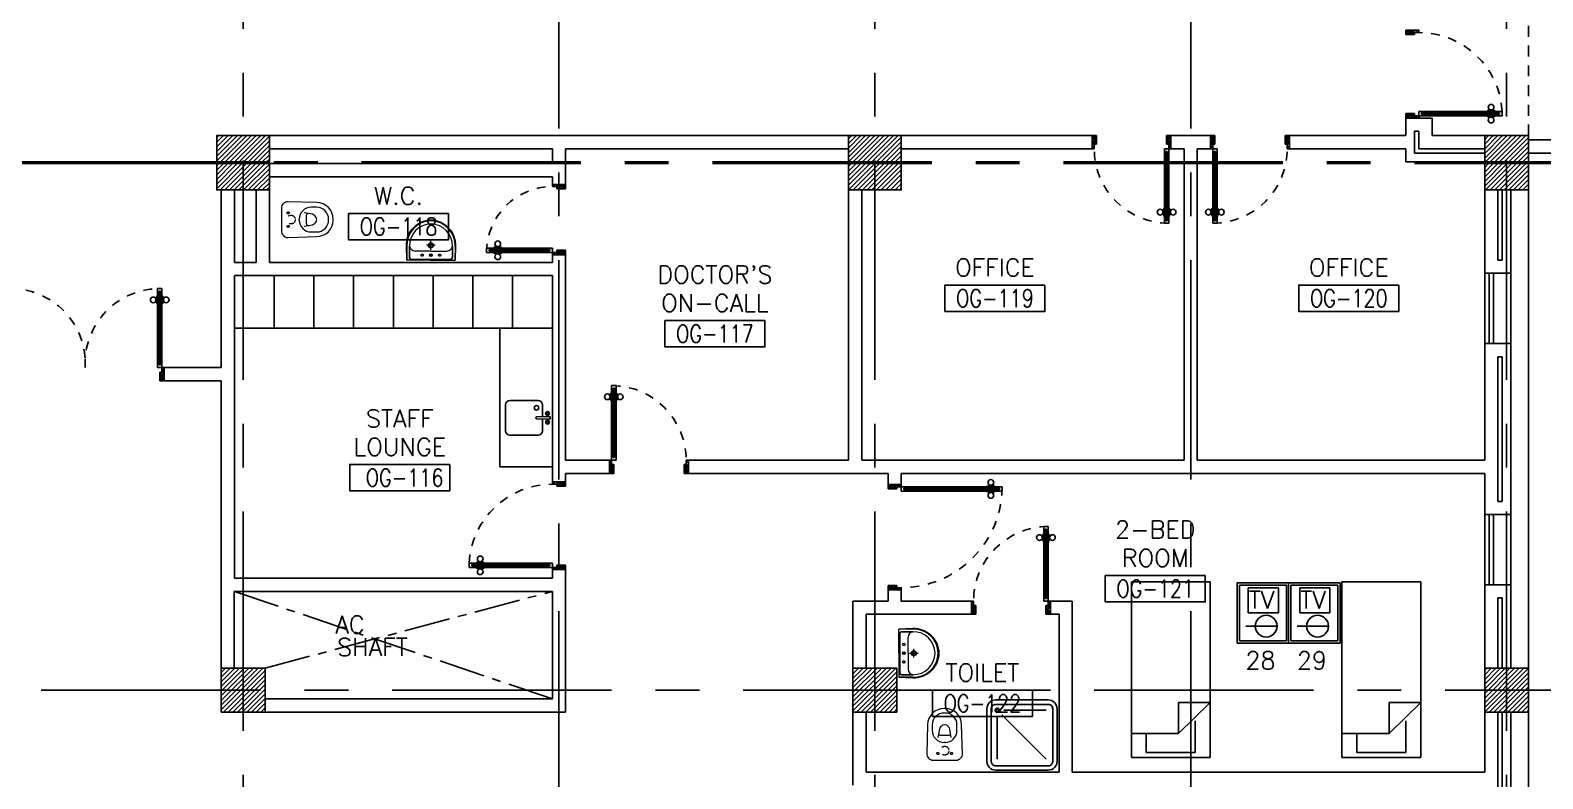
# Model space of a CAD drawing. Extents: x 276011.4 to 276105.3, y 57291.9 to 57371.4.
# Drawn here: x 276077.99 to 276095.23, y 57319.35 to 57327.88 of the extents above; entities that cross this region are included whole.
import ezdxf
from ezdxf.enums import TextEntityAlignment as Align

# ---------------------------------------------------------------- set-up
doc = ezdxf.new("R2010")
doc.units = 0
doc.header["$MEASUREMENT"] = 0
doc.header["$PDMODE"] = 34
for name, pattern in [('CENTER2', [1.125, 0.75, -0.125, 0.125, -0.125]), ('CENTERX2', [4, 2.5, -0.5, 0.5, -0.5]), ('DASHED', [0.75, 0.5, -0.25]), ('HIDDEN', [0.375, 0.25, -0.125]), ('HIDDEN2', [0.1875, 0.125, -0.0625])]:
    doc.linetypes.add(name, pattern=pattern)
doc.layers.get('0').update_dxf_attribs({"color": 11, "linetype": 'CONTINUOUS'})
doc.layers.get('DEFPOINTS').update_dxf_attribs({"color": 11, "linetype": 'CONTINUOUS'})
for name, color, linetype in [('AX-DIM', 11, 'CONTINUOUS'), ('AXES', 11, 'CENTERX2'), ('COL', 11, 'CONTINUOUS'), ('DOOR', 11, 'CONTINUOUS'), ('E-TV', 4, 'CONTINUOUS'), ('FIX', 11, 'CONTINUOUS'), ('FUR', 11, 'CONTINUOUS'), ('HAT', 11, 'CONTINUOUS'), ('INSUL', 11, 'CONTINUOUS'), ('Locker', 11, 'CONTINUOUS'), ('NON-MEDICAL', 11, 'CONTINUOUS'), ('PROJ-L', 11, 'CONTINUOUS'), ('RM-BOX', 11, 'CONTINUOUS'), ('RM-NAME', 11, 'CONTINUOUS'), ('RM-NO', 11, 'CONTINUOUS'), ('ROOF', 11, 'CONTINUOUS'), ('STR', 11, 'CONTINUOUS'), ('WALL', 11, 'CONTINUOUS'), ('WIN', 11, 'CONTINUOUS')]:
    doc.layers.add(name, color=color, linetype=linetype)
doc.styles.add('ROMANS', font='ROMANS.shx', dxfattribs={"width": 0.6})
doc.dimstyles.new('STANDARD in', dxfattribs={"dimtxt": 0.24, "dimasz": 0.1, "dimexe": 0.07, "dimexo": 0.05, "dimgap": 0.05, "dimtad": 1, "dimdec": 0, "dimlfac": 1000, "dimzin": 0, "dimdsep": 46, "dimtxsty": 'ROMANS', "dimblk": 'ARCHTICK', "dimcen": 0.05, "dimdle": 0.05, "dimclrd": 7, "dimclre": 7, "dimclrt": 2, "dimadec": 0, "dimazin": 0, "dimtfac": 1, "dimtdec": 0, "dimtmove": 2, "dimatfit": 3, "dimldrblk": 'ARCHTICK', "dimfxl": 0, "dimtolj": 1, "dimtzin": 0, "dimarcsym": 0})

# ---------------------------------------------------------------- blocks, each defined once
blk = doc.blocks.new('*X40')
at = {"color": 0}
for p, q in [((238729, 139875), (239203, 140350)), ((238729, 139928), (239150, 140350)), ((238729, 139981), (239097, 140350)), ((238729, 140034), (239044, 140350)), ((238729, 140087), (238991, 140350)), ((238729, 140140), (238938, 140350)), ((238729, 140193), (238885, 140350)), ((238729, 140246), (238832, 140350)), ((238729, 140299), (238779, 140350)), ((238756, 139850), (239229, 140322)), ((238809, 139850), (239229, 140269)), ((238862, 139850), (239229, 140216)), ((238915, 139850), (239229, 140163)), ((238968, 139850), (239229, 140110)), ((239021, 139850), (239229, 140057)), ((239074, 139850), (239229, 140004)), ((239128, 139850), (239229, 139951)), ((239181, 139850), (239229, 139898))]:
    blk.add_line(p, q, dxfattribs=at)
blk = doc.blocks.new('COL50')
at = {"layer": 'COL'}
blk.add_lwpolyline([(-250, 250), (-250, -250), (250, -250), (250, 250)], close=True, dxfattribs=at)
blk = doc.blocks.new('RM1')
at = {"layer": 'RM-BOX'}
blk.add_lwpolyline([(570, -200), (-570, -200), (-570, -500), (570, -500)], close=True, dxfattribs=at)
at = {"layer": 'RM-NAME', "style": 'ROMANS'}
for tag, p in [('ROOMNAME1', (0, 324)), ('ROOMNAME2', (0, 0))]:
    blk.add_attdef(tag, text='', height=200, dxfattribs=at).set_placement(p, align=Align.MIDDLE)
at = {"layer": 'RM-NO', "style": 'ROMANS', "width": 0.8}
blk.add_attdef('ROOMNO', text='', height=200, dxfattribs=at).set_placement((0, -350), align=Align.MIDDLE)
blk = doc.blocks.new('_ARCHTICK')
at = {"color": 0, "linetype": 'ByBlock', "const_width": 0.15}
blk.add_lwpolyline([(-0.5, -0.5), (0.5, 0.5)], dxfattribs=at)
blk = doc.blocks.new('*D583')
at = {"layer": 'AX-DIM', "color": 7, "lineweight": -2, "ltscale": 0.3}
for p, q in [((276103.915, 57357.883), (276103.915, 57298.463)), ((276095.115, 57357.833), (276103.985, 57357.833)), ((276095.115, 57298.513), (276103.985, 57298.513))]:
    blk.add_line(p, q, dxfattribs=at)
at = {"layer": 'DEFPOINTS', "color": 0, "ltscale": 0.3}
for p in [(276095.065, 57357.833), (276095.065, 57298.513), (276103.915, 57298.513)]:
    blk.add_point(p, dxfattribs=at)
at = {"layer": 'AX-DIM', "color": 7, "lineweight": -2, "ltscale": 0.3, "xscale": 0.1, "yscale": 0.1, "zscale": 0.1}
for p, rotation in [((276103.915, 57357.833), 90), ((276103.915, 57298.513), 270)]:
    blk.add_blockref('_ARCHTICK', p, dxfattribs=dict(at, rotation=rotation))
at = {"layer": 'AX-DIM', "color": 2, "ltscale": 0.3, "insert": (276103.745, 57328.173), "char_height": 0.24, "attachment_point": 5, "rotation": 90, "style": 'ROMANS'}
blk.add_mtext('\\A1;59320', dxfattribs=at)
blk = doc.blocks.new('*X66')
at = {"color": 0}
for p, q in [((245929, 139863), (246416, 140350)), ((245929, 139916), (246363, 140350)), ((245929, 139969), (246310, 140350)), ((245929, 140022), (246257, 140350)), ((245929, 140075), (246204, 140350)), ((245929, 140128), (246151, 140350)), ((245929, 140181), (246098, 140350)), ((245929, 140234), (246045, 140350)), ((245929, 140287), (245991, 140350)), ((245929, 140340), (245938, 140350)), ((245969, 139850), (246429, 140310)), ((246022, 139850), (246429, 140256)), ((246075, 139850), (246429, 140203)), ((246128, 139850), (246429, 140150)), ((246181, 139850), (246429, 140097)), ((246234, 139850), (246429, 140044)), ((246287, 139850), (246429, 139991)), ((246340, 139850), (246429, 139938)), ((246393, 139850), (246429, 139885))]:
    blk.add_line(p, q, dxfattribs=at)
blk = doc.blocks.new('*X67')
at = {"color": 0}
for p, q in [((253128, 139850), (253628, 140350)), ((253129, 139903), (253575, 140350)), ((253129, 139956), (253522, 140350)), ((253129, 140009), (253469, 140350)), ((253129, 140062), (253416, 140350)), ((253129, 140115), (253363, 140350)), ((253129, 140168), (253310, 140350)), ((253129, 140221), (253257, 140350)), ((253129, 140274), (253204, 140350)), ((253129, 140327), (253151, 140350)), ((253181, 139850), (253629, 140297)), ((253234, 139850), (253629, 140244)), ((253287, 139850), (253629, 140191)), ((253340, 139850), (253629, 140138)), ((253393, 139850), (253629, 140085)), ((253446, 139850), (253629, 140032)), ((253499, 139850), (253629, 139979)), ((253553, 139850), (253629, 139926)), ((253606, 139850), (253629, 139873))]:
    blk.add_line(p, q, dxfattribs=at)
blk = doc.blocks.new('DOOR90')
at = {"layer": 'DOOR', "color": 0, "linetype": 'ByBlock'}
for p, q in [((-150, 0), (-150, -25)), ((-150, 0), (0, 0)), ((0, -50), (0, 0)), ((-1000, -25), (-1000, -75)), ((-1000, -75), (-1000, -25)), ((-950, -25), (-1000, -25)), ((-950, -75), (-1000, -75)), ((-970, -42), (-970, -58)), ((-950, -42), (-970, -42)), ((-950, -58), (-970, -58)), ((-950, -25), (-950, -42)), ((-950, -58), (-950, -75)), ((-918, -25), (-918, -18)), ((-828, -18), (-918, -18)), ((-918, -75), (-918, -82)), ((-828, -82), (-918, -82)), ((-905, -18), (-905, -9)), ((-905, -9), (-840, -9)), ((-905, -18), (-840, -18)), ((-905, -82), (-905, -91)), ((-905, -82), (-840, -82)), ((-905, -91), (-840, -91)), ((-840, -18), (-840, -9)), ((-840, -82), (-840, -91)), ((-828, -25), (-828, -18)), ((-828, -75), (-828, -82)), ((-200, -42), (-200, -25)), ((-200, -25), (-150, -25)), ((-180, -42), (-200, -42)), ((-200, -75), (-200, -58)), ((-200, -58), (-180, -58)), ((-150, -75), (-200, -75)), ((-180, -58), (-180, -42)), ((-150, -75), (-150, -25)), ((-150, -25), (-100, -25)), ((-100, -25), (-100, -50)), ((-100, -50), (0, -50)), ((-100, -850), (0, -850)), ((-100, -875), (-100, -850)), ((0, -850), (0, -900)), ((-150, -900), (-150, -875)), ((-150, -875), (-100, -875)), ((0, -900), (-150, -900)), ((-150, -900), (0, -900))]:
    blk.add_line(p, q, dxfattribs=at)
at = {"layer": 'DOOR', "color": 9, "linetype": 'ByBlock'}
for p, q in [((0, -50), (-114, 0)), ((0, -50), (-40, 0)), ((0, -50), (-100, -37)), ((0, -850), (-114, -900)), ((0, -850), (-100, -863)), ((0, -850), (-40, -900))]:
    blk.add_line(p, q, dxfattribs=at)
at = {"layer": 'DOOR', "linetype": 'ByBlock'}
for p, q in [((-200, -25), (-950, -25)), ((-200, -42), (-950, -42)), ((-200, -58), (-950, -58)), ((-950, -75), (-200, -75))]:
    blk.add_line(p, q, dxfattribs=at)
at = {"layer": 'DOOR', "color": 0, "linetype": 'ByBlock'}
for centre in [(-873, 24), (-873, -124)]:
    blk.add_circle(centre, 32.4, dxfattribs=at)
at = {"layer": 'DOOR', "color": 9, "linetype": 'ByBlock'}
for centre, radius, start, end in [((0, -50), 154, 161.1053, 166.2858), ((0, -50), 134, 158.1598, 169.28), ((0, -50), 94.4, 148.0182, 180), ((0, -50), 74.4, 137.7764, 180), ((0, -50), 114, 154.0838, 167.3774), ((0, -50), 54.4, 113.2074, 180), ((0, -50), 34.4, 90, 180), ((0, -50), 14.4, 90, 180), ((0, -850), 94.4, 180, 211.9818), ((0, -850), 74.4, 180, 222.2236), ((0, -850), 54.4, 180, 246.7926), ((0, -850), 34.4, 180, 270), ((0, -850), 14.4, 180, 270), ((0, -850), 154, 193.7142, 198.8947), ((0, -850), 134, 190.72, 201.8402)]:
    blk.add_arc(centre, radius, start, end, dxfattribs=at)
at = {"layer": 'DOOR', "linetype": 'HIDDEN', "ltscale": 0.5}
blk.add_arc((-150, -25), 850, 180, 270, dxfattribs=at)
blk = doc.blocks.new('DOOR100')
at = {"layer": 'DOOR', "color": 0, "linetype": 'ByBlock'}
for p, q in [((-75, 1218), (-82, 1218)), ((-82, 1128), (-82, 1218)), ((-25, 1300), (-75, 1300)), ((-75, 1300), (-25, 1300)), ((-75, 1250), (-75, 1300)), ((-58, 1250), (-75, 1250)), ((-42, 1270), (-58, 1270)), ((-58, 1250), (-58, 1270)), ((-42, 1250), (-42, 1270)), ((-25, 1250), (-42, 1250)), ((-25, 1250), (-25, 1300)), ((-25, 1218), (-18, 1218)), ((-18, 1128), (-18, 1218)), ((-82, 1205), (-91, 1205)), ((-91, 1205), (-91, 1140)), ((-82, 1140), (-91, 1140)), ((-82, 1205), (-82, 1140)), ((-75, 1128), (-82, 1128)), ((-25, 1128), (-18, 1128)), ((-18, 1205), (-9, 1205)), ((-18, 1205), (-18, 1140)), ((-18, 1140), (-9, 1140)), ((-9, 1205), (-9, 1140)), ((-75, 200), (-58, 200)), ((-75, 150), (-75, 200)), ((-58, 200), (-58, 180)), ((-58, 180), (-42, 180)), ((-42, 200), (-25, 200)), ((-42, 180), (-42, 200)), ((-25, 200), (-25, 150)), ((-1200, 0), (-1200, 150)), ((-1200, 150), (-1175, 150)), ((-1200, 150), (-1200, 0)), ((-1150, 0), (-1200, 0)), ((-1175, 150), (-1175, 100)), ((-1175, 100), (-1150, 100)), ((-1150, 100), (-1150, 0)), ((-75, 150), (-25, 150)), ((-50, 100), (-50, 0)), ((-25, 100), (-50, 100)), ((-50, 0), (0, 0)), ((0, 150), (-25, 150)), ((-25, 150), (-25, 100)), ((0, 150), (0, 0))]:
    blk.add_line(p, q, dxfattribs=at)
at = {"layer": 'DOOR', "linetype": 'ByBlock'}
for p, q in [((-75, 1250), (-75, 200)), ((-58, 200), (-58, 1250)), ((-42, 200), (-42, 1250)), ((-25, 200), (-25, 1250)), ((0, 0), (0, 150))]:
    blk.add_line(p, q, dxfattribs=at)
at = {"layer": 'DOOR', "color": 9, "linetype": 'ByBlock'}
for p, q in [((-1150, 0), (-1200, 114)), ((-1150, 0), (-1200, 40)), ((-1150, 0), (-1163, 100)), ((-50, 0), (0, 114)), ((-50, 0), (-37, 100)), ((-50, 0), (0, 40))]:
    blk.add_line(p, q, dxfattribs=at)
at = {"layer": 'DOOR', "color": 0, "linetype": 'ByBlock'}
for centre in [(-124, 1173), (24, 1173)]:
    blk.add_circle(centre, 32.4, dxfattribs=at)
at = {"layer": 'DOOR', "linetype": 'HIDDEN', "ltscale": 0.5}
blk.add_arc((-25, 150), 1150, 90, 180.0001, dxfattribs=at)
at = {"layer": 'DOOR', "color": 9, "linetype": 'ByBlock'}
for centre, radius, start, end in [((-1150, 0), 154, 103.7142, 108.8947), ((-1150, 0), 134, 100.72, 111.8402), ((-1150, 0), 94.4, 90, 121.9818), ((-1150, 0), 74.4, 90, 132.2236), ((-1150, 0), 54.4, 90, 156.7926), ((-1150, 0), 34.4, 90, 180), ((-1150, 0), 14.4, 90, 180), ((-50, 0), 94.4, 58.0182, 90), ((-50, 0), 74.4, 47.7764, 90), ((-50, 0), 54.4, 23.2074, 90), ((-50, 0), 34.4, 0, 90), ((-50, 0), 14.4, 0, 90), ((-50, 0), 134, 68.1598, 79.28), ((-50, 0), 114, 64.0838, 77.3774), ((-50, 0), 154, 71.1053, 76.2858)]:
    blk.add_arc(centre, radius, start, end, dxfattribs=at)
blk = doc.blocks.new('C5')
at = {"layer": 'HAT', "linetype": 'ByBlock'}
h = blk.add_hatch(dxfattribs=at)
h.set_pattern_fill('ANSI31', color=256, scale=300, style=0)
h.set_pattern_definition([(45, (-223356.182, -51411.005), (-26.516504, 26.516504), [])])
h.paths.add_polyline_path([(300, 300), (0, 300), (0, 0), (300, 0)])
h.paths.add_polyline_path([(600, 300), (300, 300), (300, 0), (600, 0)])
at = {"layer": 'COL'}
blk.add_lwpolyline([(600, 300), (0, 300), (0, 0), (600, 0)], close=True, dxfattribs=at)
blk = doc.blocks.new('DOOR80')
at = {"layer": 'DOOR', "color": 0, "linetype": 'ByBlock'}
for p, q in [((-30, 900), (-80, 900)), ((-80, 900), (-30, 900)), ((-80, 850), (-80, 900)), ((-47, 870), (-63, 870)), ((-63, 850), (-63, 870)), ((-47, 850), (-47, 870)), ((-30, 850), (-30, 900)), ((-87, 805), (-96, 805)), ((-96, 805), (-96, 740)), ((-87, 740), (-96, 740)), ((-80, 818), (-87, 818)), ((-87, 728), (-87, 818)), ((-87, 805), (-87, 740)), ((-80, 728), (-87, 728)), ((-63, 850), (-80, 850)), ((-30, 850), (-47, 850)), ((-30, 818), (-22, 818)), ((-30, 728), (-22, 728)), ((-22, 728), (-22, 818)), ((-22, 805), (-13, 805)), ((-22, 805), (-22, 740)), ((-22, 740), (-13, 740)), ((-13, 805), (-13, 740)), ((-80, 200), (-63, 200)), ((-80, 150), (-80, 200)), ((-63, 200), (-63, 180)), ((-63, 180), (-47, 180)), ((-47, 200), (-30, 200)), ((-47, 180), (-47, 200)), ((-30, 200), (-30, 150)), ((-805, 0), (-805, 150)), ((-805, 150), (-780, 150)), ((-805, 150), (-805, 0)), ((-755, 0), (-805, 0)), ((-780, 150), (-780, 100)), ((-780, 100), (-755, 100)), ((-755, 100), (-755, 0)), ((-80, 150), (-30, 150)), ((-55, 100), (-55, 0)), ((-30, 100), (-55, 100)), ((-55, 0), (-5, 0)), ((-5, 150), (-30, 150)), ((-30, 150), (-30, 100)), ((-5, 150), (-5, 0))]:
    blk.add_line(p, q, dxfattribs=at)
at = {"layer": 'DOOR', "linetype": 'ByBlock'}
for p, q in [((-80, 850), (-80, 200)), ((-63, 200), (-63, 850)), ((-47, 200), (-47, 850)), ((-30, 200), (-30, 850)), ((-5, 0), (-5, 150))]:
    blk.add_line(p, q, dxfattribs=at)
at = {"layer": 'DOOR', "color": 9, "linetype": 'ByBlock'}
for p, q in [((-755, 0), (-805, 114)), ((-755, 0), (-805, 40)), ((-755, 0), (-768, 100)), ((-55, 0), (-5, 114)), ((-55, 0), (-41, 100)), ((-55, 0), (-5, 40))]:
    blk.add_line(p, q, dxfattribs=at)
at = {"layer": 'DOOR', "color": 0, "linetype": 'ByBlock'}
for centre in [(-128, 773), (19, 773)]:
    blk.add_circle(centre, 32.4, dxfattribs=at)
at = {"layer": 'DOOR', "linetype": 'HIDDEN', "ltscale": 0.5}
blk.add_arc((-30, 150), 750, 90, 180, dxfattribs=at)
at = {"layer": 'DOOR', "color": 9, "linetype": 'ByBlock'}
for centre, radius, start, end in [((-755, 0), 154, 103.7142, 108.8947), ((-755, 0), 134, 100.72, 111.8402), ((-755, 0), 94.4, 90, 121.9818), ((-755, 0), 74.4, 90, 132.2236), ((-755, 0), 54.4, 90, 156.7926), ((-755, 0), 34.4, 90, 180), ((-755, 0), 14.4, 90, 180), ((-55, 0), 94.4, 58.0182, 90), ((-55, 0), 74.4, 47.7764, 90), ((-55, 0), 54.4, 23.2074, 90), ((-55, 0), 34.4, 0, 90), ((-55, 0), 14.4, 0, 90), ((-55, 0), 134, 68.1598, 79.28), ((-55, 0), 114, 64.0838, 77.3774), ((-55, 0), 154, 71.1053, 76.2858)]:
    blk.add_arc(centre, radius, start, end, dxfattribs=at)
blk = doc.blocks.new('DOOR-10')
at = {"layer": 'DOOR', "color": 0, "linetype": 'ByBlock'}
for p, q in [((-26, 1100), (-76, 1100)), ((-76, 1100), (-26, 1100)), ((-76, 1050), (-76, 1100)), ((-59, 1050), (-76, 1050)), ((-43, 1070), (-59, 1070)), ((-59, 1050), (-59, 1070)), ((-43, 1050), (-43, 1070)), ((-26, 1050), (-43, 1050)), ((-26, 1050), (-26, 1100)), ((-83, 1005), (-92, 1005)), ((-92, 1005), (-92, 940)), ((-83, 940), (-92, 940)), ((-76, 1018), (-83, 1018)), ((-83, 928), (-83, 1018)), ((-83, 1005), (-83, 940)), ((-76, 928), (-83, 928)), ((-26, 1018), (-18, 1018)), ((-26, 928), (-18, 928)), ((-18, 928), (-18, 1018)), ((-18, 1005), (-9, 1005)), ((-18, 1005), (-18, 940)), ((-18, 940), (-9, 940)), ((-9, 1005), (-9, 940)), ((-76, 200), (-59, 200)), ((-76, 150), (-76, 200)), ((-59, 200), (-59, 180)), ((-59, 180), (-43, 180)), ((-43, 200), (-26, 200)), ((-43, 180), (-43, 200)), ((-26, 200), (-26, 150)), ((-1001, 0), (-1001, 150)), ((-1001, 150), (-976, 150)), ((-1001, 150), (-1001, 0)), ((-951, 0), (-1001, 0)), ((-976, 150), (-976, 100)), ((-976, 100), (-951, 100)), ((-951, 100), (-951, 0)), ((-76, 150), (-26, 150)), ((-51, 100), (-51, 0)), ((-26, 100), (-51, 100)), ((-51, 0), (-1, 0)), ((-1, 150), (-26, 150)), ((-26, 150), (-26, 100))]:
    blk.add_line(p, q, dxfattribs=at)
at = {"layer": 'DOOR', "linetype": 'ByBlock'}
for p, q in [((-76, 1050), (-76, 200)), ((-59, 200), (-59, 1050)), ((-43, 200), (-43, 1050)), ((-26, 200), (-26, 1050))]:
    blk.add_line(p, q, dxfattribs=at)
at = {"layer": 'DOOR', "color": 9, "linetype": 'ByBlock'}
for p, q in [((-951, 0), (-1001, 114)), ((-951, 0), (-1001, 40)), ((-951, 0), (-964, 100)), ((-51, 0), (-1, 114)), ((-51, 0), (-37, 100)), ((-51, 0), (-1, 40)), ((-1, 0), (-1, 150))]:
    blk.add_line(p, q, dxfattribs=at)
at = {"layer": 'DOOR', "color": 0, "linetype": 'ByBlock'}
for centre in [(-124, 973), (23, 973)]:
    blk.add_circle(centre, 32.4, dxfattribs=at)
at = {"layer": 'DOOR', "linetype": 'HIDDEN', "ltscale": 0.5}
blk.add_arc((-23, 149), 952, 93.1482, 179.9482, dxfattribs=at)
at = {"layer": 'DOOR', "color": 9, "linetype": 'ByBlock'}
for centre, radius, start, end in [((-951, 0), 154, 103.7142, 108.8947), ((-951, 0), 134, 100.72, 111.8402), ((-951, 0), 94.4, 90, 121.9818), ((-951, 0), 74.4, 90, 132.2236), ((-951, 0), 54.4, 90, 156.7926), ((-951, 0), 34.4, 90, 180), ((-951, 0), 14.4, 90, 180), ((-51, 0), 94.4, 58.0182, 90), ((-51, 0), 74.4, 47.7764, 90), ((-51, 0), 54.4, 23.2074, 90), ((-51, 0), 34.4, 0, 90), ((-51, 0), 14.4, 0, 90), ((-51, 0), 134, 68.1598, 79.28), ((-51, 0), 114, 64.0838, 77.3774), ((-51, 0), 154, 71.1053, 76.2858)]:
    blk.add_arc(centre, radius, start, end, dxfattribs=at)
blk = doc.blocks.new('A$C272A55A0')
at = {"layer": 'DOOR', "color": 0, "linetype": 'ByBlock'}
for p, q in [((0, 900), (0, 1050)), ((50, 1050), (0, 1050)), ((50, 950), (50, 1050)), ((1750, 950), (1750, 1050)), ((1750, 1050), (1800, 1050)), ((1800, 1050), (1800, 900)), ((0, 900), (25, 900)), ((25, 950), (50, 950)), ((25, 900), (25, 950)), ((75, 900), (25, 900)), ((25, 850), (25, 900)), ((58, 870), (42, 870)), ((42, 870), (42, 850)), ((58, 850), (58, 870)), ((75, 900), (75, 850)), ((1725, 900), (1775, 900)), ((1725, 900), (1725, 850)), ((1742, 870), (1758, 870)), ((1742, 850), (1742, 870)), ((1775, 950), (1750, 950)), ((1758, 870), (1758, 850)), ((1775, 900), (1775, 950)), ((1800, 900), (1775, 900)), ((1775, 850), (1775, 900)), ((42, 850), (25, 850)), ((75, 850), (58, 850)), ((1725, 850), (1742, 850)), ((1758, 850), (1775, 850)), ((1725, 173), (1718, 173)), ((1718, 173), (1718, 83)), ((1775, 173), (1782, 173)), ((1782, 173), (1782, 83)), ((25, 50), (42, 50)), ((25, 50), (25, 0)), ((25, 0), (75, 0)), ((75, 0), (25, 0)), ((42, 50), (42, 30)), ((42, 30), (58, 30)), ((58, 50), (75, 50)), ((58, 50), (58, 30)), ((75, 50), (75, 0)), ((1718, 160), (1709, 160)), ((1709, 95), (1709, 160)), ((1718, 95), (1709, 95)), ((1718, 95), (1718, 160)), ((1725, 83), (1718, 83)), ((1742, 50), (1725, 50)), ((1725, 50), (1725, 0)), ((1775, 0), (1725, 0)), ((1725, 0), (1775, 0)), ((1742, 50), (1742, 30)), ((1758, 30), (1742, 30)), ((1775, 50), (1758, 50)), ((1758, 50), (1758, 30)), ((1775, 83), (1782, 83)), ((1775, 50), (1775, 0)), ((1782, 160), (1791, 160)), ((1782, 95), (1782, 160)), ((1782, 95), (1791, 95)), ((1791, 95), (1791, 160))]:
    blk.add_line(p, q, dxfattribs=at)
at = {"layer": 'DOOR', "color": 9, "linetype": 'ByBlock'}
for p, q in [((50, 1050), (0, 1010)), ((50, 1050), (0, 937)), ((50, 1050), (37, 950)), ((1750, 1050), (1800, 1010)), ((1750, 1050), (1800, 937)), ((1750, 1050), (1763, 950))]:
    blk.add_line(p, q, dxfattribs=at)
at = {"layer": 'DOOR', "linetype": 'ByBlock'}
for p, q in [((25, 850), (25, 50)), ((42, 850), (42, 50)), ((58, 850), (58, 50)), ((75, 50), (75, 850)), ((1725, 50), (1725, 850)), ((1742, 850), (1742, 50)), ((1758, 850), (1758, 50)), ((1775, 850), (1775, 50))]:
    blk.add_line(p, q, dxfattribs=at)
at = {"layer": 'DOOR', "color": 0, "linetype": 'ByBlock'}
for centre in [(1676, 128), (1824, 128)]:
    blk.add_circle(centre, 32.4, dxfattribs=at)
at = {"layer": 'DOOR', "color": 9, "linetype": 'ByBlock'}
for centre, radius, start, end in [((50, 1050), 34.4, 180, 270), ((50, 1050), 14.4, 180, 270), ((1750, 1050), 14.4, 270, 0), ((1750, 1050), 34.4, 270, 0), ((50, 1050), 54.4, 203.2074, 270), ((50, 1050), 74.4, 227.7764, 270), ((50, 1050), 94.4, 238.0182, 270), ((50, 1050), 114, 244.0838, 257.3774), ((50, 1050), 134, 248.1598, 259.28), ((50, 1050), 154, 251.1053, 256.2858), ((1750, 1050), 54.4, 270, 336.7926), ((1750, 1050), 74.4, 270, 312.2236), ((1750, 1050), 94.4, 270, 301.9818), ((1750, 1050), 114, 282.6226, 295.9162), ((1750, 1050), 134, 280.72, 291.8402), ((1750, 1050), 154, 283.7142, 288.8947)]:
    blk.add_arc(centre, radius, start, end, dxfattribs=at)
at = {"layer": 'DOOR', "linetype": 'HIDDEN', "ltscale": 0.5}
for centre, start, end in [((50, 851), 268.3174, 3.2965), ((1750, 851), 176.7035, 271.6826)]:
    blk.add_arc(centre, 851, start, end, dxfattribs=at)
at = {"layer": 'WALL', "linetype": 'ByBlock'}
blk.add_line((1800, 900), (1800, 1050), dxfattribs=at)
blk = doc.blocks.new('LAV1')
at = {"layer": 'FIX', "linetype": 'ByBlock', "ltscale": 0.3}
for p, q in [((-280, 210), (-275, 50)), ((-245, 210), (-245, 85)), ((245, 210), (245, 85)), ((280, 210), (275, 50)), ((0, 60), (-220, 60)), ((0, 60), (220, 60))]:
    blk.add_line(p, q, dxfattribs=at)
at = {"layer": 'FIX', "linetype": 'Continuous', "lineweight": 20}
for p, q in [((-275, 210), (-275, 50)), ((275, 210), (275, 50)), ((0, 50), (-275, 50)), ((0, 50), (-252, 50)), ((0, 155), (-181, 155)), ((0, 155), (181, 155)), ((0, 50), (252, 50)), ((0, 50), (275, 50))]:
    blk.add_line(p, q, dxfattribs=at)
at = {"layer": 'FIX', "linetype": 'DASHED', "lineweight": 20, "ltscale": 0.05}
for p, q in [((50, 220), (-50, 220)), ((0, 170), (0, 270)), ((0, 170), (0, 270))]:
    blk.add_line(p, q, dxfattribs=at)
at = {"layer": 'FIX', "lineweight": 20}
for p, q in [((16, 107), (-15, 107)), ((0, 92), (0, 123))]:
    blk.add_line(p, q, dxfattribs=at)
for centre, radius in [((0, 220), 29.5), ((0, 220), 22.5), ((0, 107), 15.5)]:
    blk.add_circle(centre, radius, dxfattribs=at)
at = {"layer": 'FIX', "linetype": 'HIDDEN', "lineweight": 20, "ltscale": 0.05}
for centre in [(-100, 107), (100, 107)]:
    blk.add_circle(centre, 12.4, dxfattribs=at)
at = {"layer": 'FIX', "linetype": 'ByBlock', "ltscale": 0.3}
for centre, radius, start, end in [((7, 220), 287, 91.3776, 182.0064), ((-7, 220), 287, 357.9936, 88.6224), ((-220, 85), 24.9, 179.7021, 269.9486), ((220, 85), 24.9, 270.0514, 0.2979)]:
    blk.add_arc(centre, radius, start, end, dxfattribs=at)
at = {"layer": 'FIX', "linetype": 'Continuous', "lineweight": 20}
for centre, radius, start, end in [((8, 217), 283, 91.6988, 181.351), ((8, 212), 253, 91.7328, 180.4884), ((-8, 217), 283, 358.649, 88.3012), ((-8, 212), 253, 359.5116, 88.2672), ((-179, 222), 66.9, 190.2006, 268.0786), ((179, 222), 66.9, 271.9214, 349.7994)]:
    blk.add_arc(centre, radius, start, end, dxfattribs=at)
blk = doc.blocks.new('WC1')
at = {"layer": 'FIX', "lineweight": 20}
for p, q in [((-210, 204), (-538, 194)), ((-727, 5), (-727, -5)), ((-674, 5), (-674, -5)), ((-534, 24), (-540, 0)), ((-540, 0), (-534, -24)), ((-475, 141), (-538, 141)), ((-395, 76), (-490, 60)), ((-339, 5), (-339, -5)), ((-538, -141), (-475, -141)), ((-490, -60), (-395, -76)), ((-538, -194), (-210, -204))]:
    blk.add_line(p, q, dxfattribs=at)
at = {"layer": 'FIX', "linetype": 'Continuous', "lineweight": 20}
blk.add_line((-420, -47), (-420, 45), dxfattribs=at)
at = {"layer": 'FIX', "lineweight": 20}
blk.add_lwpolyline([(-213, -204), (-210, -204, 0.414214), (-137, -131), (-137, 0), (-137, 131, 0.414214), (-210, 204)], format="xyb", dxfattribs=at)
at = {"layer": 'FIX', "linetype": 'HIDDEN2', "lineweight": 20, "ltscale": 0.3}
blk.add_circle((-245, 0), 49.8, dxfattribs=at)
at = {"layer": 'FIX', "linetype": 'HIDDEN', "lineweight": 20, "ltscale": 0.05}
for centre in [(-213, 78), (-213, -77)]:
    blk.add_circle(centre, 11.6, dxfattribs=at)
at = {"layer": 'FIX', "lineweight": 20}
for centre, radius, start, end in [((-538, 5), 189, 90, 180), ((-538, 5), 136, 90, 180), ((-473, -7), 68.2, 128.9242, 152.8468), ((-464, -18), 82, 108.496, 128.9242), ((-475, 5), 136, 360, 90), ((-538, -5), 189, 180, 270), ((-538, -5), 136, 180, 270), ((-473, 7), 68.2, 207.1532, 231.0758), ((-464, 18), 82, 231.0758, 251.504), ((-475, -5), 136, 270, 0)]:
    blk.add_arc(centre, radius, start, end, dxfattribs=at)
at = {"layer": 'FIX', "linetype": 'Continuous', "lineweight": 20}
for centre, start, end in [((-443, 46), 357.6662, 91.6121), ((-442, -46), 268.3879, 2.3338)]:
    blk.add_arc(centre, 22.3, start, end, dxfattribs=at)
blk = doc.blocks.new('SHR1')
at = {"layer": 'FIX'}
for p, q in [((-196, 196), (-700, 700)), ((-143, 218), (-143, 700)), ((-218, 143), (-700, 143))]:
    blk.add_line(p, q, dxfattribs=at)
for points in [[(-825, 125), (-825, 725, -0.414214), (-725, 825), (-125, 825, -0.414214), (-25, 725), (-25, 125, -0.414214), (-125, 25), (-725, 25, -0.414214)], [(-775, 125), (-775, 725, -0.414214), (-725, 775), (-125, 775, -0.414214), (-75, 725), (-75, 125, -0.414214), (-125, 75), (-725, 75, -0.414214)]]:
    blk.add_lwpolyline(points, format="xyb", close=True, dxfattribs=at)
for radius in [25, 15]:
    blk.add_circle((-143, 143), radius, dxfattribs=at)

msp = doc.modelspace()

# ---------------------------------------------------------------- hatches: boundary and pattern name
at = {"layer": 'HAT'}
h = msp.add_hatch(dxfattribs=at)
h.set_pattern_fill('ANSI31', color=256, scale=0.3, style=0)
h.set_pattern_definition([(45, (275761.879317, 57275.29192), (-0.0265165043, 0.0265165043), [])])
h.paths.add_polyline_path([(276094.8155, 57326.6829), (276094.5655, 57326.6829), (276094.5655, 57326.3829), (276094.8155, 57326.3829)])
h.paths.add_polyline_path([(276095.0655, 57326.6829), (276094.8155, 57326.6829), (276094.8155, 57326.3829), (276095.0655, 57326.3829)])
h = msp.add_hatch(dxfattribs=at)
h.set_pattern_fill('ANSI31', color=256, scale=0.3, style=0)
h.set_pattern_definition([(45, (275761.879317, 57274.97192), (-0.0265165043, 0.0265165043), [])])
h.paths.add_polyline_path([(276094.8155, 57326.3629), (276094.5655, 57326.3629), (276094.5655, 57326.0629), (276094.8155, 57326.0629)])
h.paths.add_polyline_path([(276095.0655, 57326.3629), (276094.8155, 57326.3629), (276094.8155, 57326.0629), (276095.0655, 57326.0629)])

# ---------------------------------------------------------------- linework, layer by layer
at = {"layer": 'AXES'}
for p, q in [((276080.4155, 57291.8986), (276080.4155, 57370.7113)), ((276087.6155, 57291.8986), (276087.6155, 57370.7113)), ((276094.8155, 57291.8986), (276094.8155, 57370.7113)), ((276084.0155, 57298.7629), (276084.0155, 57357.5829)), ((276091.2155, 57298.7629), (276091.2155, 57357.5329)), ((276104.2655, 57326.3829), (276041.9755, 57326.3829)), ((276104.2655, 57326.3629), (276041.9755, 57326.3629)), ((276104.6155, 57320.3629), (276052.5255, 57320.3629))]:
    msp.add_line(p, q, dxfattribs=at)
at = {"layer": 'COL'}
for points in [[(276094.5655, 57326.6829), (276095.0655, 57326.6829), (276095.0655, 57326.3829), (276094.5655, 57326.3829)], [(276094.5655, 57326.3629), (276095.0655, 57326.3629), (276095.0655, 57326.0629), (276094.5655, 57326.0629)]]:
    msp.add_lwpolyline(points, close=True, dxfattribs=at)
at = {"layer": 'E-TV', "color": 4}
for p, q in [((276092.3309, 57321.5853), (276091.7449, 57321.5853)), ((276091.7449, 57321.5853), (276091.7449, 57320.8979)), ((276092.3059, 57321.5603), (276091.7699, 57321.5603)), ((276091.7699, 57321.5603), (276091.7699, 57320.9229)), ((276092.2168, 57321.528), (276091.8717, 57321.528)), ((276091.8717, 57321.528), (276091.8717, 57321.242)), ((276092.2168, 57321.242), (276092.2168, 57321.528)), ((276092.3059, 57320.9229), (276092.3059, 57321.5603)), ((276092.9168, 57321.5853), (276092.3309, 57321.5853)), ((276092.3309, 57321.5853), (276092.3309, 57320.8979)), ((276092.3309, 57320.8979), (276092.3309, 57321.5853)), ((276092.8918, 57321.5603), (276092.3559, 57321.5603)), ((276092.3559, 57321.5603), (276092.3559, 57320.9229)), ((276092.8027, 57321.528), (276092.4577, 57321.528)), ((276092.4577, 57321.528), (276092.4577, 57321.242)), ((276092.8027, 57321.242), (276092.8027, 57321.528)), ((276092.8918, 57320.9229), (276092.8918, 57321.5603)), ((276092.9168, 57320.8979), (276092.9168, 57321.5853)), ((276091.8717, 57321.242), (276092.2168, 57321.242)), ((276092.4577, 57321.242), (276092.8027, 57321.242)), ((276092.2001, 57321.0916), (276091.8418, 57321.0916)), ((276092.786, 57321.0916), (276092.4277, 57321.0916)), ((276091.7449, 57320.8979), (276092.3309, 57320.8979)), ((276091.7699, 57320.9229), (276092.3059, 57320.9229)), ((276092.3309, 57320.8979), (276092.9168, 57320.8979)), ((276092.3559, 57320.9229), (276092.8918, 57320.9229))]:
    msp.add_line(p, q, dxfattribs=at)
for centre in [(276092.0751, 57321.0916), (276092.661, 57321.0916)]:
    msp.add_circle(centre, 0.125, dxfattribs=at)
at = {"layer": 'FUR'}
for p, q in [((276091.4386, 57321.5961), (276090.5386, 57321.5961)), ((276090.5386, 57321.5961), (276090.5386, 57319.5961)), ((276091.4386, 57319.5961), (276091.4386, 57321.5961)), ((276093.8386, 57321.5961), (276092.9386, 57321.5961)), ((276092.9386, 57321.5961), (276092.9386, 57319.5961)), ((276093.8386, 57319.5961), (276093.8386, 57321.5961)), ((276091.0775, 57319.8678), (276091.0775, 57320.2212)), ((276091.4386, 57320.2212), (276091.0775, 57320.2212)), ((276091.0775, 57319.8678), (276091.4386, 57320.2212)), ((276093.4775, 57319.8678), (276093.4775, 57320.2212)), ((276093.8386, 57320.2212), (276093.4775, 57320.2212)), ((276093.4775, 57319.8678), (276093.8386, 57320.2212)), ((276091.2665, 57319.6516), (276091.2665, 57320.0113)), ((276093.6665, 57319.6516), (276093.6665, 57320.0113)), ((276090.5386, 57319.8678), (276091.0775, 57319.8678)), ((276090.7085, 57319.8678), (276090.7085, 57319.6516)), ((276092.9386, 57319.8678), (276093.4775, 57319.8678)), ((276093.1085, 57319.8678), (276093.1085, 57319.6516)), ((276090.5386, 57319.5961), (276091.4386, 57319.5961)), ((276090.7085, 57319.6516), (276091.2665, 57319.6516)), ((276092.9386, 57319.5961), (276093.8386, 57319.5961)), ((276093.1085, 57319.6516), (276093.6665, 57319.6516))]:
    msp.add_line(p, q, dxfattribs=at)
at = {"layer": 'INSUL'}
for p, q in [((276093.7655, 57326.7329), (276093.8155, 57326.7329)), ((276093.7655, 57326.4829), (276093.7655, 57326.7329)), ((276093.8155, 57326.5329), (276093.8155, 57326.7329)), ((276094.5655, 57326.5329), (276093.8155, 57326.5329)), ((276094.5655, 57326.4829), (276093.7655, 57326.4829)), ((276094.7155, 57326.0629), (276094.7155, 57325.2629)), ((276094.7655, 57326.0629), (276094.7655, 57325.2629)), ((276094.7655, 57325.2629), (276094.7155, 57325.2629)), ((276094.7655, 57324.1629), (276094.7155, 57324.1629)), ((276094.7155, 57324.1629), (276094.7155, 57322.5129)), ((276094.7655, 57324.1629), (276094.7655, 57322.5129)), ((276094.7655, 57322.5129), (276094.7155, 57322.5129)), ((276094.7655, 57321.4129), (276094.7155, 57321.4129)), ((276094.7155, 57320.6129), (276094.7155, 57321.4129)), ((276094.7655, 57320.6129), (276094.7655, 57321.4129)), ((276094.7155, 57320.1129), (276094.7155, 57317.3129)), ((276094.7655, 57320.1129), (276094.7655, 57317.3129))]:
    msp.add_line(p, q, dxfattribs=at)
at = {"layer": 'Locker', "linetype": 'ByBlock', "ltscale": 0.3}
for p, q in [((276080.7687, 57324.4879), (276080.7687, 57325.0879)), ((276081.2218, 57324.4879), (276081.2218, 57325.0879)), ((276081.6749, 57324.4879), (276081.6749, 57325.0879)), ((276082.128, 57324.4879), (276082.128, 57325.0879)), ((276082.5812, 57324.4879), (276082.5812, 57325.0879)), ((276083.0343, 57324.4879), (276083.0343, 57325.0879)), ((276083.4874, 57324.4879), (276083.4874, 57325.0879)), ((276080.3156, 57324.4879), (276083.9405, 57324.4879))]:
    msp.add_line(p, q, dxfattribs=at)
at = {"layer": 'NON-MEDICAL'}
for p, q in [((276083.3405, 57322.9083), (276083.3405, 57324.4879)), ((276083.4073, 57323.3195), (276083.4073, 57323.6125)), ((276083.4572, 57323.6623), (276083.7783, 57323.6623)), ((276083.8281, 57323.6125), (276083.8281, 57323.476)), ((276083.9163, 57323.482), (276083.7611, 57323.476)), ((276083.9163, 57323.45), (276083.7611, 57323.456)), ((276083.8281, 57323.456), (276083.8281, 57323.3195)), ((276083.9163, 57323.482), (276083.9163, 57323.45)), ((276083.7783, 57323.2697), (276083.4572, 57323.2697)), ((276083.3405, 57322.9083), (276083.9405, 57322.9083))]:
    msp.add_line(p, q, dxfattribs=at)
for centre, radius in [((276083.7587, 57323.5804), 0.0255), ((276083.8853, 57323.5158), 0.0217), ((276083.8853, 57323.4162), 0.0217), ((276083.8853, 57323.5158), 0.014), ((276083.8853, 57323.4162), 0.014)]:
    msp.add_circle(centre, radius, dxfattribs=at)
for centre, radius, start, end in [((276083.4572, 57323.6125), 0.0499, 90, 180), ((276083.7783, 57323.6125), 0.0499, 0, 90), ((276083.7611, 57323.466), 0.00997, 90, 270), ((276083.4572, 57323.3195), 0.0499, 180, 270), ((276083.7783, 57323.3195), 0.0499, 270, 0)]:
    msp.add_arc(centre, radius, start, end, dxfattribs=at)
at = {"layer": 'PROJ-L'}
for p, q in [((276095.0655, 57326.1629), (276095.0655, 57320.6129)), ((276095.0655, 57320.1129), (276095.0655, 57313.4129))]:
    msp.add_line(p, q, dxfattribs=at)
at = {"layer": 'ROOF'}
for p, q in [((276097.7155, 57326.6329), (276095.0655, 57326.6329)), ((276100.2905, 57326.4829), (276095.0655, 57326.4829))]:
    msp.add_line(p, q, dxfattribs=at)
at = {"layer": 'STR', "linetype": 'HIDDEN2'}
msp.add_line((276095.0655, 57329.7329), (276095.0655, 57326.6829), dxfattribs=at)
at = {"layer": 'WALL'}
for p, q in [((276093.6655, 57326.8829), (276093.6655, 57326.6859)), ((276093.9655, 57326.8829), (276093.6655, 57326.8829)), ((276093.9655, 57326.8829), (276093.9655, 57326.6829)), ((276080.5655, 57326.6829), (276087.3155, 57326.6829)), ((276087.9155, 57326.6829), (276090.0905, 57326.6829)), ((276090.0905, 57326.5329), (276090.0905, 57326.6829)), ((276090.9905, 57326.6829), (276091.4405, 57326.6829)), ((276090.9905, 57326.5329), (276090.9905, 57326.6829)), ((276091.4405, 57326.5329), (276091.4405, 57326.6829)), ((276092.3405, 57326.5329), (276092.3405, 57326.6829)), ((276092.3405, 57326.6829), (276093.6625, 57326.6829)), ((276094.5655, 57326.6829), (276093.9655, 57326.6829)), ((276094.2905, 57326.6829), (276094.5655, 57326.6829)), ((276080.7155, 57326.5329), (276083.9405, 57326.5329)), ((276083.9405, 57326.5329), (276083.9405, 57326.3829)), ((276084.0905, 57326.5329), (276087.3155, 57326.5329)), ((276084.0905, 57326.5329), (276084.0905, 57326.3829)), ((276087.9155, 57326.5329), (276090.0905, 57326.5329)), ((276090.9905, 57326.5329), (276091.1405, 57326.5329)), ((276091.1405, 57326.3829), (276091.1405, 57326.5329)), ((276091.2905, 57326.3829), (276091.2905, 57326.5329)), ((276091.2905, 57326.5329), (276091.4405, 57326.5329)), ((276092.3405, 57326.5329), (276093.6625, 57326.5329)), ((276093.6655, 57326.5299), (276093.6655, 57326.3829)), ((276080.7155, 57326.3629), (276083.9405, 57326.3629)), ((276084.0905, 57326.3829), (276083.9405, 57326.3829)), ((276084.0905, 57326.3629), (276083.9405, 57326.3629)), ((276084.0905, 57326.3629), (276084.0905, 57326.1254)), ((276091.1405, 57326.3829), (276091.2905, 57326.3829)), ((276091.1405, 57326.3629), (276091.2905, 57326.3629)), ((276091.1405, 57322.9829), (276091.1405, 57326.3629)), ((276091.2905, 57322.9829), (276091.2905, 57326.3629)), ((276093.6655, 57326.3829), (276094.5655, 57326.3829)), ((276080.7155, 57326.2129), (276083.9405, 57326.2129)), ((276083.9405, 57326.2129), (276083.9405, 57326.1254)), ((276094.5655, 57326.1629), (276094.5655, 57325.1129)), ((276080.1655, 57326.0629), (276080.1655, 57324.0379)), ((276080.3156, 57326.0629), (276080.3156, 57325.2379)), ((276080.5655, 57325.2379), (276080.5655, 57326.0629)), ((276080.7155, 57325.2379), (276080.7155, 57326.0629)), ((276087.3155, 57326.0629), (276087.3155, 57322.9829)), ((276087.4655, 57326.0629), (276087.4655, 57322.9829)), ((276094.8655, 57326.0629), (276094.8655, 57325.1129)), ((276083.9405, 57325.3254), (276083.9405, 57325.2379)), ((276084.0905, 57325.3254), (276084.0905, 57322.9829)), ((276080.3156, 57325.2379), (276080.5655, 57325.2379)), ((276080.7155, 57325.2379), (276083.9405, 57325.2379)), ((276094.8655, 57325.1129), (276094.5655, 57325.1129)), ((276080.3156, 57325.0879), (276083.9405, 57325.0879)), ((276080.3156, 57325.0879), (276080.3156, 57321.6379)), ((276083.9405, 57325.0879), (276083.9405, 57322.7404)), ((276094.8655, 57324.3129), (276094.5655, 57324.3129)), ((276094.5655, 57324.3129), (276094.5655, 57322.9829)), ((276094.8655, 57324.3129), (276094.8655, 57322.3629)), ((276079.5155, 57323.8879), (276079.5155, 57324.0379)), ((276079.5155, 57324.0379), (276080.1655, 57324.0379)), ((276079.5155, 57323.8879), (276080.1655, 57323.8879)), ((276080.1655, 57323.8879), (276080.1655, 57320.6129)), ((276084.0905, 57322.9829), (276084.5905, 57322.9829)), ((276084.5905, 57322.9829), (276084.5905, 57322.8329)), ((276085.4905, 57322.9829), (276085.4905, 57322.8329)), ((276085.4905, 57322.9829), (276087.3155, 57322.9829)), ((276087.4655, 57322.9829), (276091.1405, 57322.9829)), ((276091.2905, 57322.9829), (276094.5655, 57322.9829)), ((276083.9405, 57322.7354), (276083.9405, 57322.8329)), ((276084.0905, 57322.8329), (276084.5905, 57322.8329)), ((276084.0905, 57322.8329), (276084.0905, 57322.7404)), ((276085.4905, 57322.8329), (276087.7655, 57322.8329)), ((276087.9155, 57322.8329), (276094.5655, 57322.8329)), ((276094.5655, 57322.8329), (276094.5655, 57322.3629)), ((276094.8655, 57322.3629), (276094.5655, 57322.3629)), ((276083.9405, 57321.7354), (276083.9405, 57321.6379)), ((276084.0905, 57320.1129), (276084.0905, 57321.7354)), ((276080.3156, 57321.6379), (276083.9405, 57321.6379)), ((276094.8655, 57321.5629), (276094.5655, 57321.5629)), ((276094.5655, 57320.6129), (276094.5655, 57321.5629)), ((276094.8655, 57320.6129), (276094.8655, 57321.5629)), ((276080.3146, 57321.4879), (276080.3146, 57320.6129)), ((276083.9405, 57321.4879), (276080.3146, 57321.4879)), ((276083.9405, 57320.2629), (276083.9405, 57321.4879)), ((276087.3655, 57321.3779), (276087.3655, 57320.6129)), ((276087.7655, 57321.3779), (276087.3655, 57321.3779)), ((276088.7155, 57321.3779), (276087.9155, 57321.3779)), ((276089.8655, 57321.3779), (276089.6155, 57321.3779)), ((276087.5155, 57321.2279), (276087.5155, 57320.6129)), ((276088.7155, 57321.2279), (276087.5155, 57321.2279)), ((276089.7155, 57321.2279), (276089.6155, 57321.2279)), ((276080.6655, 57320.2629), (276083.9405, 57320.2629)), ((276084.0905, 57320.1129), (276080.6655, 57320.1129)), ((276087.3655, 57320.1129), (276087.3655, 57319.2779)), ((276087.5155, 57320.1129), (276087.5155, 57319.4279)), ((276094.5655, 57320.1129), (276094.5655, 57319.4279)), ((276094.8655, 57320.1129), (276094.8655, 57317.1629)), ((276089.7155, 57319.4279), (276087.5155, 57319.4279)), ((276094.5655, 57319.4279), (276089.8655, 57319.4279))]:
    msp.add_line(p, q, dxfattribs=at)
at = {"layer": 'WALL', "linetype": 'ByBlock'}
for p, q in [((276083.9405, 57326.1254), (276084.0905, 57326.1254)), ((276083.9405, 57325.3254), (276084.0905, 57325.3254)), ((276084.0905, 57322.7354), (276083.9405, 57322.7354)), ((276087.7655, 57322.7054), (276087.7655, 57322.8329)), ((276087.9155, 57322.7054), (276087.7655, 57322.7054)), ((276087.9155, 57322.7054), (276087.9155, 57322.8329)), ((276087.7655, 57321.3779), (276087.7655, 57321.5054)), ((276087.9155, 57321.5054), (276087.7655, 57321.5054)), ((276087.9155, 57321.3779), (276087.9155, 57321.5054)), ((276088.7155, 57321.2279), (276088.7155, 57321.3779)), ((276089.6155, 57321.2279), (276089.6155, 57321.3779)), ((276089.8655, 57319.4279), (276089.8655, 57321.3779)), ((276089.7155, 57319.4279), (276089.7155, 57321.2279))]:
    msp.add_line(p, q, dxfattribs=at)
at = {"layer": 'WALL', "color": 97, "linetype": 'CENTER2', "ltscale": 0.7}
for p, q in [((276083.9405, 57320.2629), (276080.3146, 57321.4879)), ((276080.6655, 57320.6129), (276083.9405, 57321.4879))]:
    msp.add_line(p, q, dxfattribs=at)
at = {"layer": 'WALL', "linetype": 'ByBlock', "ltscale": 0.3}
for points in [[(276080.1655, 57320.6129), (276080.6655, 57320.6129), (276080.6655, 57320.1129), (276080.1655, 57320.1129)], [(276087.3655, 57320.6129), (276087.8655, 57320.6129), (276087.8655, 57320.1129), (276087.3655, 57320.1129)], [(276094.5655, 57320.6129), (276095.0655, 57320.6129), (276095.0655, 57320.1129), (276094.5655, 57320.1129)]]:
    msp.add_lwpolyline(points, close=True, dxfattribs=at)
at = {"layer": 'WALL'}
for centre, start, end in [((276093.6625, 57326.6859), 270, 0), ((276093.6625, 57326.5299), 360, 90)]:
    msp.add_arc(centre, 0.003, start, end, dxfattribs=at)
at = {"layer": 'WIN'}
for p, q in [((276094.5655, 57325.1129), (276094.5655, 57324.3129)), ((276094.6155, 57325.1129), (276094.6155, 57324.3129)), ((276094.6655, 57325.1129), (276094.6655, 57324.3129)), ((276094.8655, 57325.1129), (276094.8655, 57324.3129)), ((276094.5655, 57322.3629), (276094.5655, 57321.5629)), ((276094.6155, 57322.3629), (276094.6155, 57321.5629)), ((276094.6655, 57322.3629), (276094.6655, 57321.5629)), ((276094.8655, 57322.3629), (276094.8655, 57321.5629))]:
    msp.add_line(p, q, dxfattribs=at)

# ---------------------------------------------------------------- block references
at = {"layer": 'COL', "linetype": 'ByBlock', "xscale": 0.001, "yscale": 0.001, "zscale": 0.001}
for p in [(276080.1155, 57326.3829), (276087.3155, 57326.3829), (276080.1155, 57326.0629), (276087.3155, 57326.0629)]:
    msp.add_blockref('C5', p, dxfattribs=at)
at = {"layer": 'COL', "xscale": -0.001, "yscale": 0.001, "zscale": 0.001}
for p in [(276080.4155, 57320.3629), (276087.6155, 57320.3629), (276094.8155, 57320.3629)]:
    msp.add_blockref('COL50', p, dxfattribs=at)
at = {"layer": 'DOOR', "color": 0, "linetype": 'ByBlock', "ltscale": 0.3, "yscale": 0.001, "zscale": 0.001}
for p, xscale, rotation in [((276093.6655, 57326.8822), 0.001, 270), ((276084.0905, 57321.7347), -0.001, 90)]:
    msp.add_blockref('DOOR-10', p, dxfattribs=dict(at, xscale=xscale, rotation=rotation))
at = {"layer": 'DOOR', "color": 0, "linetype": 'ByBlock', "yscale": 0.001, "zscale": 0.001}
for name, p, xscale, rotation in [('DOOR90', (276090.9905, 57326.6829), -0.001, 270), ('DOOR90', (276091.4405, 57326.6829), 0.001, 90), ('A$C272A55A0', (276077.7155, 57324.9383), -0.001, 180), ('DOOR90', (276084.5905, 57322.8329), -0.001, 90), ('DOOR100', (276087.7655, 57322.7054), -0.001, 270), ('DOOR90', (276089.6155, 57321.2279), 0.001, 270)]:
    msp.add_blockref(name, p, dxfattribs=dict(at, xscale=xscale, rotation=rotation))
at = {"layer": 'DOOR', "color": 7, "linetype": 'ByBlock', "xscale": -0.001, "yscale": 0.001, "zscale": 0.001, "rotation": 90}
msp.add_blockref('DOOR80', (276084.0905, 57325.3209), dxfattribs=at)
at = {"layer": 'FIX', "yscale": 0.001, "zscale": 0.001}
for name, p, xscale, rotation in [('WC1', (276080.7155, 57325.7254), 0.001, 180), ('WC1', (276088.4105, 57319.4279), 0.001, 270), ('SHR1', (276088.8675, 57320.2759), -0.001, 270)]:
    msp.add_blockref(name, p, dxfattribs=dict(at, xscale=xscale, rotation=rotation))
at = {"layer": 'FIX', "linetype": 'ByBlock', "ltscale": 0.3, "xscale": 0.001, "yscale": 0.001, "zscale": 0.001}
msp.add_blockref('LAV1', (276082.556, 57325.2121), dxfattribs=at)
at = {"layer": 'FIX', "linetype": 'ByBlock', "ltscale": 0.3, "xscale": 0.001, "yscale": 0.001, "zscale": 0.001, "rotation": 270}
msp.add_blockref('LAV1', (276087.8385, 57320.7839), dxfattribs=at)
at = {"layer": 'HAT', "xscale": 0.001, "yscale": 0.001, "zscale": 0.001}
for name in ['*X40', '*X66', '*X67']:
    msp.add_blockref(name, (275841.4369, 57180.2632), dxfattribs=at)
at = {"layer": 'RM-NAME', "xscale": 0.001, "yscale": 0.001, "zscale": 0.001}
for p, values in [((276082.1876, 57325.996), {'ROOMNO': 'OG-118', 'ROOMNAME2': 'W.C.'}), ((276085.793, 57324.7744), {'ROOMNO': 'OG-117', 'ROOMNAME2': 'ON-CALL', 'ROOMNAME1': "DOCTOR'S"}), ((276088.9844, 57325.1787), {'ROOMNO': 'OG-119', 'ROOMNAME2': 'OFFICE'}), ((276093.0165, 57325.1787), {'ROOMNO': 'OG-120', 'ROOMNAME2': 'OFFICE'}), ((276082.2014, 57323.1346), {'ROOMNO': ' OG-116', 'ROOMNAME2': 'LOUNGE', 'ROOMNAME1': 'STAFF'}), ((276090.8114, 57321.8688), {'ROOMNO': 'OG-121', 'ROOMNAME2': 'ROOM', 'ROOMNAME1': '2-BED'})]:
    msp.add_blockref('RM1', p, dxfattribs=at).add_auto_attribs(values)
at = {"layer": 'RM-NAME'}
ref = msp.add_blockref('RM1', (276088.8409, 57320.5629), dxfattribs=dict(at, xscale=-0.001, yscale=0.001, zscale=0.001))
ref.add_attrib('ROOMNO', 'OG-122', dxfattribs={"layer": 'RM-NO', "height": 0.2, "style": 'ROMANS', "width": 0.8}).set_placement((276088.8409, 57320.2129), align=Align.MIDDLE)
ref.add_attrib('ROOMNAME2', 'TOILET', dxfattribs={"height": 0.2, "style": 'ROMANS'}).set_placement((276088.8409, 57320.5629), align=Align.MIDDLE)

# ---------------------------------------------------------------- texts
at = {"layer": 'E-TV', "color": 4, "style": 'ROMANS'}
for s, p in [('TV', (276091.878, 57321.292)), ('TV', (276092.4639, 57321.292)), ('28', (276091.8397, 57320.6015)), ('29', (276092.4256, 57320.6015))]:
    msp.add_text(s, height=0.2, dxfattribs=at).set_placement(p)
at = {"layer": 'RM-NAME', "style": 'ROMANS'}
for s, p in [('AC', (276081.6328, 57321.1099)), ('SHAFT', (276081.8893, 57320.8534))]:
    msp.add_text(s, height=0.2, dxfattribs=at).set_placement(p, align=Align.MIDDLE)

# ---------------------------------------------------------------- dimensions: what is measured, and where the dimension line sits
at = {"layer": 'AX-DIM'}
dim = msp.add_linear_dim(base=(276103.9155, 57298.5129), p1=(276095.0655, 57357.8329), p2=(276095.0655, 57298.5129), angle=270, dimstyle='STANDARD in', dxfattribs=at)
dim.commit()
dim.dimension.update_dxf_attribs({"geometry": '*D583', "text_midpoint": (276103.7455, 57328.1729)})

doc.saveas('drawing.dxf')
